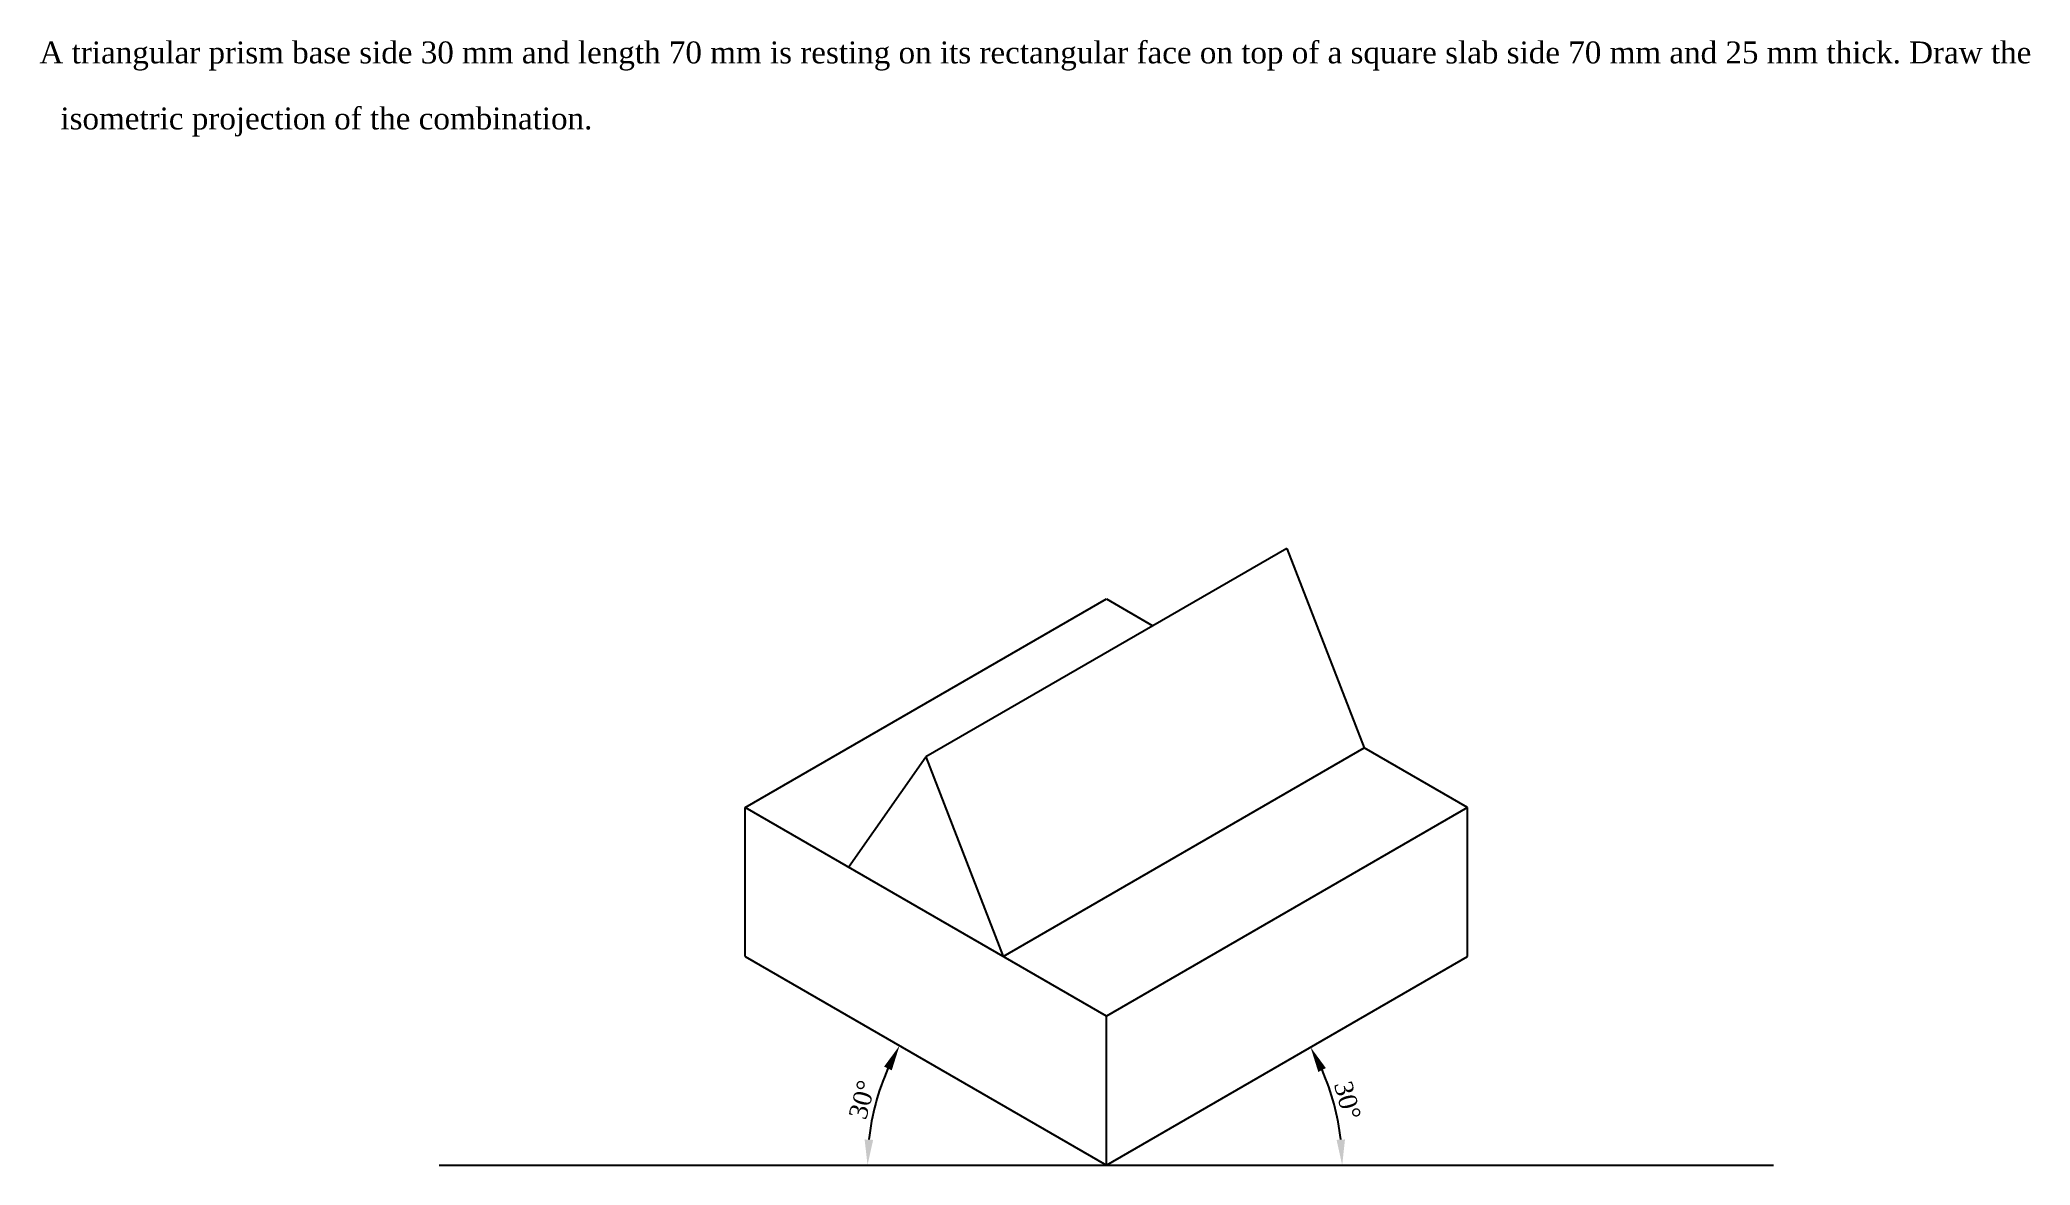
# Paper-space layout 'Layout20' of a CAD drawing. Header units: millimetres. Extents: x 4 to 276, y 53 to 207.
import ezdxf

# ---------------------------------------------------------------- set-up
doc = ezdxf.new("R2010")
doc.units = ezdxf.units.MM
doc.header["$LTSCALE"] = 0.4
doc.styles.get("Standard").update_dxf_attribs({"font": 'times.ttf', "height": 3})
doc.dimstyles.new('ISO-25', dxfattribs={"dimtxt": 2.5, "dimasz": 3.5, "dimexe": 1.25, "dimexo": 0.625, "dimtad": 1, "dimdsep": 46, "dimtxsty": 'Standard', "dimcen": 2.5, "dimadec": 0, "dimazin": 3, "dimtfac": 1, "dimtmove": 0, "dimatfit": 3, "dimfxl": 1, "dimarcsym": 0})

# ---------------------------------------------------------------- blocks, each defined once
blk = doc.blocks.new('*D62')
at = {"color": 0, "lineweight": -2, "transparency": 16777216}
blk.add_arc((149.83, 52.56), 32.3, 6.2122, 23.7878, dxfattribs=at)
at = {"color": 0, "transparency": 16777216}
for points in [[(178.86, 65.32), (179.9, 65.85), (177.8, 68.71)], [(182.52, 56.08), (181.36, 56.02), (182.13, 52.56)]]:
    blk.add_solid(points, dxfattribs=at)
at = {"layer": 'Defpoints', "color": 0, "transparency": 16777216}
for p in [(199.3, 81.12), (181.64, 58.17), (58.46, 52.56), (149.83, 52.56), (241.2, 52.56)]:
    blk.add_point(p, dxfattribs=at)
at = {"color": 0, "transparency": 16777216, "insert": (182.86, 61.41), "char_height": 2.5, "attachment_point": 5, "rotation": 285}
blk.add_mtext('30°', dxfattribs=at)
blk = doc.blocks.new('*D63')
at = {"color": 0, "lineweight": -2, "transparency": 16777216}
blk.add_arc((149.83, 52.56), 32.71, 156.1329, 173.8671, dxfattribs=at)
at = {"color": 0, "transparency": 16777216}
for points in [[(119.39, 66.06), (120.43, 65.53), (121.5, 68.91)], [(117.89, 56.02), (116.72, 56.08), (117.12, 52.56)]]:
    blk.add_solid(points, dxfattribs=at)
at = {"layer": 'Defpoints', "color": 0, "transparency": 16777216}
for p in [(100.36, 81.12), (119.09, 63.75), (58.46, 52.56), (149.83, 52.56), (241.2, 52.56)]:
    blk.add_point(p, dxfattribs=at)
at = {"color": 0, "transparency": 16777216, "insert": (116.39, 61.52), "char_height": 2.5, "attachment_point": 5, "rotation": 75}
blk.add_mtext('30°', dxfattribs=at)

psp = doc.layouts.new('Layout20')

# ---------------------------------------------------------------- linework, layer by layer
for p, q in [((174.564, 136.997), (125.097, 108.437)), ((174.564, 136.997), (185.164, 109.677)), ((100.363, 101.517), (149.831, 130.077)), ((149.831, 130.077), (156.205, 126.397)), ((135.697, 81.117), (185.164, 109.677)), ((199.298, 101.517), (185.164, 109.677)), ((114.497, 93.357), (125.097, 108.437)), ((125.097, 108.437), (135.697, 81.117)), ((100.363, 81.117), (100.363, 101.517)), ((149.831, 72.957), (100.363, 101.517)), ((199.298, 101.517), (149.831, 72.957)), ((199.298, 81.117), (199.298, 101.517)), ((100.363, 81.117), (149.831, 52.557)), ((149.831, 52.557), (199.298, 81.117)), ((149.831, 52.557), (149.831, 72.957)), ((58.462, 52.557), (241.199, 52.557))]:
    psp.add_line(p, q)

# ---------------------------------------------------------------- texts
at = {"lineweight": 50}
for s, p in [('A triangular prism base side 30 mm and length 70 mm is resting on its rectangular face on top of a square slab side 70 mm and 25 mm thick. Draw the', (3.704, 203.39)), ('isometric projection of the combination.', (6.571, 194.354))]:
    psp.add_text(s, height=3, dxfattribs=at).set_placement(p)

# ---------------------------------------------------------------- dimensions: what is measured, and where the dimension line sits
for base, line2, picture, middle in [((181.637, 58.165), ((149.831, 52.557), (199.298, 81.117)), '*D62', (182.864, 61.409)), ((119.09, 63.746), ((100.363, 81.117), (149.831, 52.557)), '*D63', (116.394, 61.517))]:
    dim = psp.add_angular_dim_2l(base=base, line1=((58.462, 52.557), (241.199, 52.557)), line2=line2, dimstyle='ISO-25')
    dim.commit()
    dim.dimension.update_dxf_attribs({"geometry": picture, "text_midpoint": middle})

doc.saveas('drawing.dxf')
